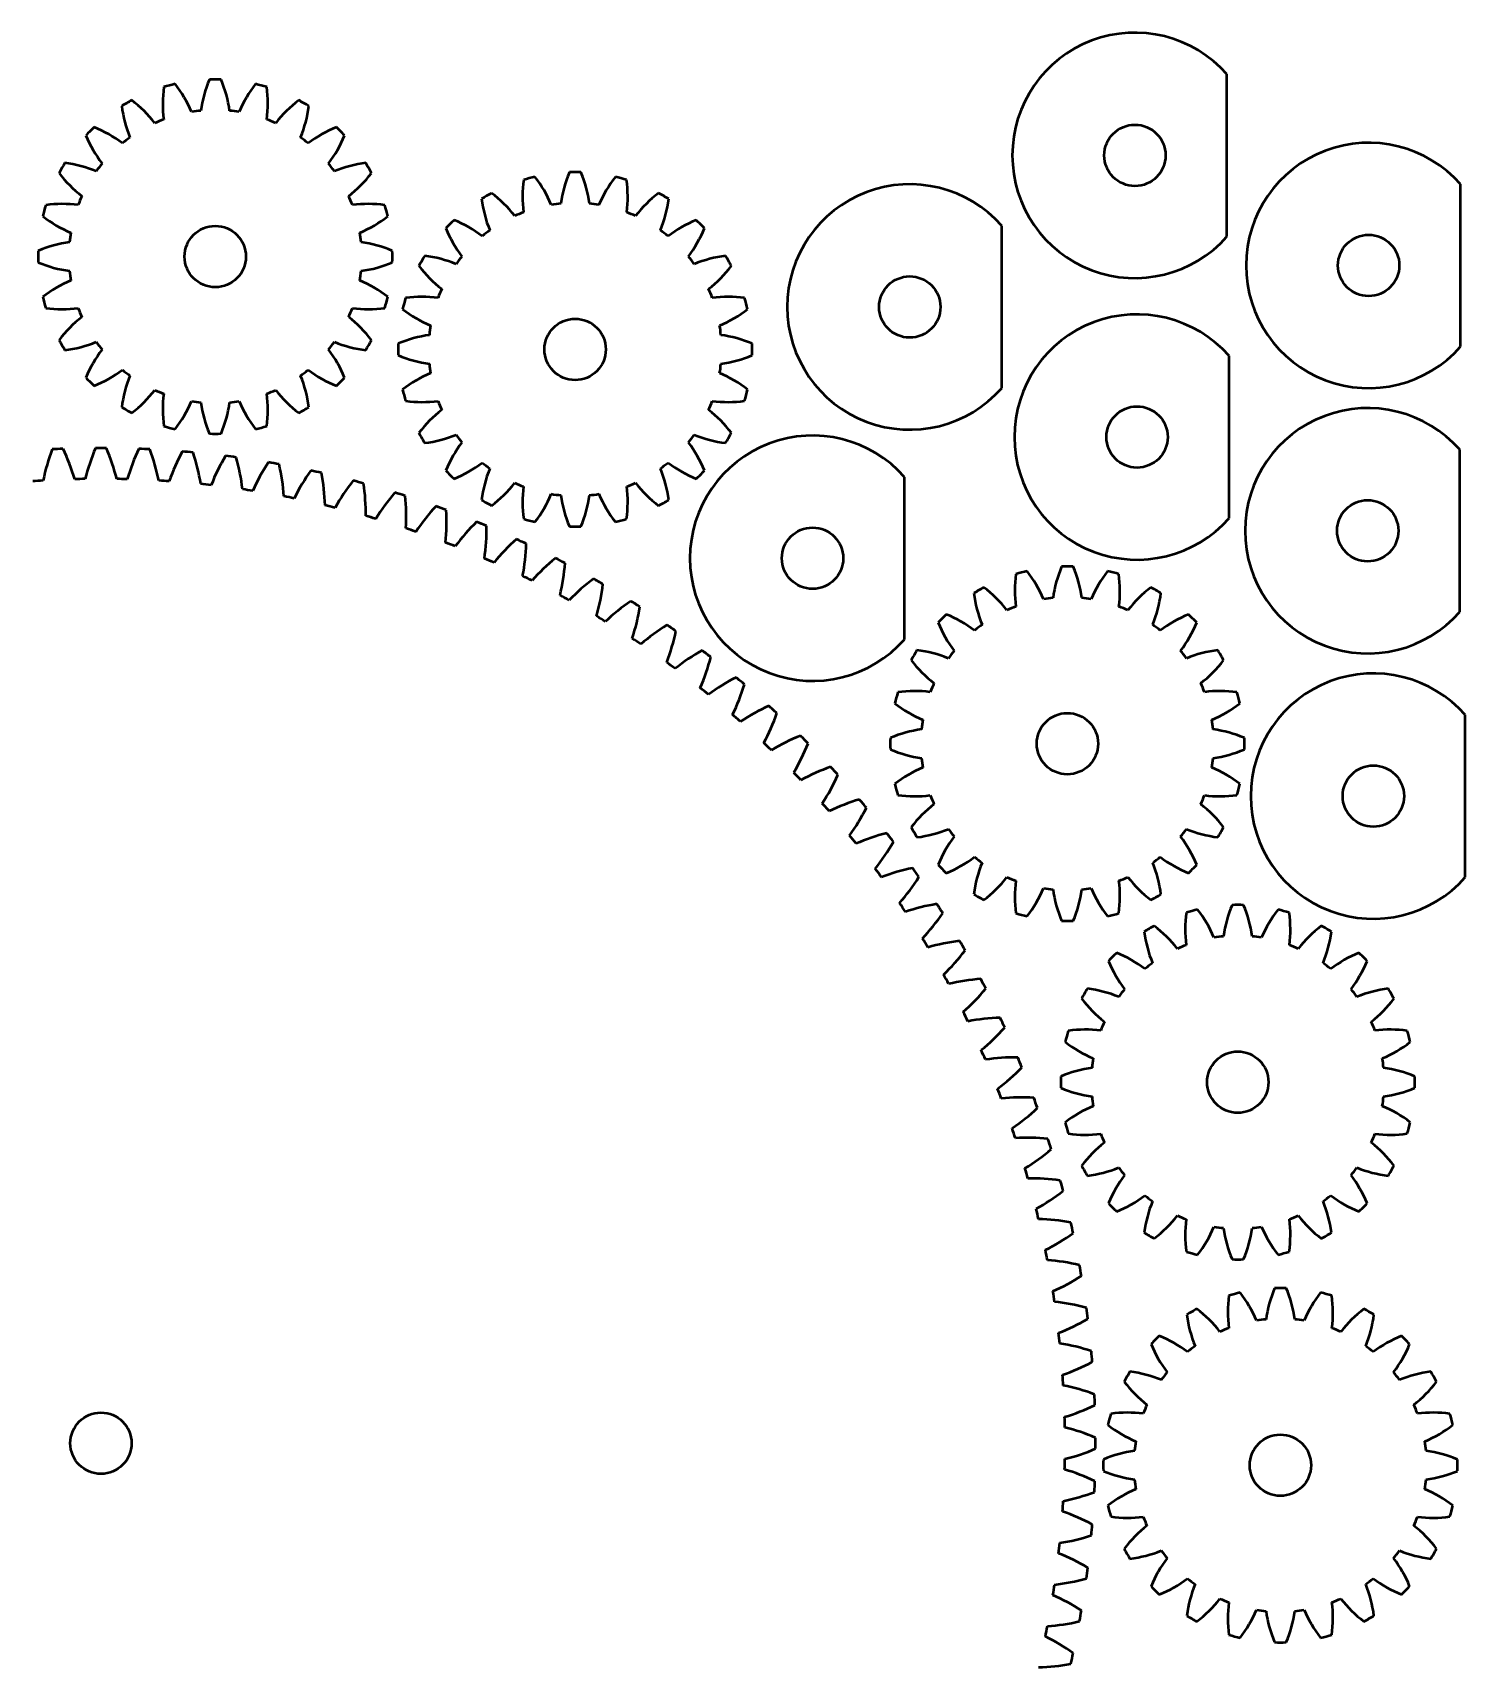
# Model space of a CAD drawing. Header units: inches. Extents: x 0.1 to 23.9, y 0 to 18.
# Drawn here: x 18.06 to 23.9, y 11.25 to 17.92 of the extents above; entities that cross this region are included whole.
import ezdxf

# ---------------------------------------------------------------- set-up
doc = ezdxf.new("R2010")
doc.units = ezdxf.units.IN
doc.header["$MEASUREMENT"] = 0
doc.layers.add('Visible (ANSI)', color=7, linetype='Continuous', lineweight=50)

msp = doc.modelspace()

# ---------------------------------------------------------------- linework, layer by layer
at = {"layer": 'Visible (ANSI)'}
for p, q in [((22.9244, 17.0843), (22.9244, 17.7457)), ((23.8773, 16.6356), (23.8773, 17.297)), ((22.0064, 16.4665), (22.0064, 17.128)), ((22.933, 15.9364), (22.933, 16.5979)), ((23.8735, 15.5542), (23.8735, 16.2157)), ((21.61, 15.4425), (21.61, 16.1039)), ((23.8965, 14.473), (23.8965, 15.1344))]:
    msp.add_line(p, q, dxfattribs=at)
for centre in [(22.5494, 17.415), (18.7996, 17.0026), (23.5023, 16.9663), (21.6314, 16.7972), (20.2669, 16.6242), (22.558, 16.2671), (23.4985, 15.8849), (21.235, 15.7732), (22.274, 15.0172), (23.5215, 14.8037), (22.9688, 13.6377), (18.3335, 12.1663), (23.1424, 12.0766)]:
    msp.add_circle(centre, 0.125, dxfattribs=at)
for centre, radius, start, end in [((22.5494, 17.415), 0.5, 41.40962, 318.59038), ((19.2401, 17.5288), 0.5037, 157.14764, 172.22686), ((18.7996, 17.0026), 0.7222, 88.125, 91.875), ((18.3591, 17.5288), 0.5037, 7.77314, 22.85236), ((19.0889, 17.6249), 0.5037, 172.14764, 187.22686), ((18.7996, 17.0026), 0.7222, 103.125, 106.875), ((18.2379, 17.3969), 0.5037, 22.77314, 37.85236), ((19.3613, 17.3969), 0.5037, 142.14764, 157.22686), ((18.7996, 17.0026), 0.7222, 73.125, 76.875), ((18.5103, 17.6249), 0.5037, 352.77314, 7.85236), ((18.7996, 17.0026), 0.7222, 118.125, 121.875), ((18.918, 17.6786), 0.5037, 187.14764, 202.22686), ((18.155, 17.238), 0.5037, 37.77314, 52.85236), ((18.7996, 17.0026), 0.5972, 95.625, 99.375), ((18.7996, 17.0026), 0.5972, 80.625, 84.375), ((19.4442, 17.238), 0.5037, 127.14764, 142.22686), ((18.7996, 17.0026), 0.7222, 58.125, 61.875), ((18.6812, 17.6786), 0.5037, 337.77314, 352.85236), ((18.7996, 17.0026), 0.7222, 133.125, 136.875), ((18.116, 17.0632), 0.5037, 52.77314, 67.85236), ((18.7996, 17.0026), 0.5972, 110.625, 114.375), ((18.7996, 17.0026), 0.5972, 65.625, 69.375), ((19.4832, 17.0632), 0.5037, 112.14764, 127.22686), ((18.7996, 17.0026), 0.7222, 43.125, 46.875), ((18.739, 17.6862), 0.5037, 202.14764, 217.22686), ((18.7996, 17.0026), 0.5972, 125.625, 129.375), ((18.7996, 17.0026), 0.5972, 50.625, 54.375), ((18.8602, 17.6862), 0.5037, 322.77314, 337.85236), ((23.5023, 16.9663), 0.5, 41.40962, 318.59038), ((18.7996, 17.0026), 0.7222, 148.125, 151.875), ((18.5641, 17.6472), 0.5037, 217.14764, 232.22686), ((18.1236, 16.8842), 0.5037, 67.77314, 82.85236), ((18.7996, 17.0026), 0.5972, 140.625, 144.375), ((18.7996, 17.0026), 0.5972, 35.625, 39.375), ((19.4756, 16.8842), 0.5037, 97.14764, 112.22686), ((19.035, 17.6472), 0.5037, 307.77314, 322.85236), ((18.7996, 17.0026), 0.7222, 28.125, 31.875), ((20.2669, 16.6242), 0.7222, 103.125, 106.875), ((19.7052, 17.0185), 0.5037, 22.77314, 37.85236), ((20.7074, 17.1504), 0.5037, 157.14764, 172.22686), ((20.2669, 16.6242), 0.7222, 88.125, 91.875), ((19.8264, 17.1504), 0.5037, 7.77314, 22.85236), ((20.8286, 17.0185), 0.5037, 142.14764, 157.22686), ((20.2669, 16.6242), 0.7222, 73.125, 76.875), ((20.2669, 16.6242), 0.7222, 118.125, 121.875), ((19.6223, 16.8597), 0.5037, 37.77314, 52.85236), ((20.5562, 17.2465), 0.5037, 172.14764, 187.22686), ((19.9776, 17.2465), 0.5037, 352.77314, 7.85236), ((20.9115, 16.8597), 0.5037, 127.14764, 142.22686), ((20.2669, 16.6242), 0.7222, 58.125, 61.875), ((21.6314, 16.7972), 0.5, 41.40962, 318.59038), ((18.7996, 17.0026), 0.7222, 163.125, 166.875), ((18.1773, 16.7133), 0.5037, 82.77314, 97.85236), ((18.7996, 17.0026), 0.5972, 155.625, 159.375), ((18.7996, 17.0026), 0.5972, 20.625, 24.375), ((19.4219, 16.7133), 0.5037, 82.14764, 97.22686), ((18.7996, 17.0026), 0.7222, 13.125, 16.875), ((20.3853, 17.3002), 0.5037, 187.14764, 202.22686), ((20.2669, 16.6242), 0.5972, 95.625, 99.375), ((20.2669, 16.6242), 0.5972, 80.625, 84.375), ((20.1485, 17.3002), 0.5037, 337.77314, 352.85236), ((18.4053, 17.5643), 0.5037, 232.14764, 247.22686), ((19.1939, 17.5643), 0.5037, 292.77314, 307.85236), ((20.2669, 16.6242), 0.7222, 133.125, 136.875), ((19.5833, 16.6848), 0.5037, 52.77314, 67.85236), ((20.2669, 16.6242), 0.5972, 110.625, 114.375), ((20.2669, 16.6242), 0.5972, 65.625, 69.375), ((20.9505, 16.6848), 0.5037, 112.14764, 127.22686), ((20.2669, 16.6242), 0.7222, 43.125, 46.875), ((18.2734, 16.5621), 0.5037, 97.77314, 112.85236), ((18.7996, 17.0026), 0.5972, 170.625, 174.375), ((18.7996, 17.0026), 0.5972, 5.625, 9.375), ((19.3258, 16.5621), 0.5037, 67.14764, 82.22686), ((20.2063, 17.3078), 0.5037, 202.14764, 217.22686), ((20.2669, 16.6242), 0.5972, 125.625, 129.375), ((20.2669, 16.6242), 0.5972, 50.625, 54.375), ((20.3275, 17.3078), 0.5037, 322.77314, 337.85236), ((18.7996, 17.0026), 0.7222, 178.125, 181.875), ((18.7996, 17.0026), 0.7222, 358.125, 1.875), ((20.2669, 16.6242), 0.7222, 148.125, 151.875), ((19.5909, 16.5058), 0.5037, 67.77314, 82.85236), ((20.2669, 16.6242), 0.5972, 140.625, 144.375), ((20.2669, 16.6242), 0.5972, 35.625, 39.375), ((20.9429, 16.5058), 0.5037, 97.14764, 112.22686), ((20.2669, 16.6242), 0.7222, 28.125, 31.875), ((18.2734, 17.4431), 0.5037, 247.14764, 262.22686), ((18.7996, 17.0026), 0.5972, 185.625, 189.375), ((18.7996, 17.0026), 0.5972, 350.625, 354.375), ((19.3258, 17.4431), 0.5037, 277.77314, 292.85236), ((20.0315, 17.2688), 0.5037, 217.14764, 232.22686), ((20.5024, 17.2688), 0.5037, 307.77314, 322.85236), ((18.4053, 16.4409), 0.5037, 112.77314, 127.85236), ((19.1939, 16.4409), 0.5037, 52.14764, 67.22686), ((20.2669, 16.6242), 0.5972, 155.625, 159.375), ((20.2669, 16.6242), 0.5972, 20.625, 24.375), ((18.7996, 17.0026), 0.7222, 193.125, 196.875), ((18.1773, 17.2919), 0.5037, 262.14764, 277.22686), ((18.7996, 17.0026), 0.5972, 200.625, 204.375), ((18.7996, 17.0026), 0.5972, 335.625, 339.375), ((19.4219, 17.2919), 0.5037, 262.77314, 277.85236), ((18.7996, 17.0026), 0.7222, 343.125, 346.875), ((20.2669, 16.6242), 0.7222, 163.125, 166.875), ((19.6446, 16.3349), 0.5037, 82.77314, 97.85236), ((20.8892, 16.3349), 0.5037, 82.14764, 97.22686), ((20.2669, 16.6242), 0.7222, 13.125, 16.875), ((18.5641, 16.358), 0.5037, 127.77314, 142.85236), ((19.035, 16.358), 0.5037, 37.14764, 52.22686), ((19.8726, 17.1859), 0.5037, 232.14764, 247.22686), ((20.6612, 17.1859), 0.5037, 292.77314, 307.85236), ((22.558, 16.2671), 0.5, 41.40962, 318.59038), ((18.7996, 17.0026), 0.7222, 208.125, 211.875), ((18.7996, 17.0026), 0.7222, 328.125, 331.875), ((19.7407, 16.1837), 0.5037, 97.77314, 112.85236), ((20.2669, 16.6242), 0.5972, 170.625, 174.375), ((20.2669, 16.6242), 0.5972, 5.625, 9.375), ((20.7931, 16.1837), 0.5037, 67.14764, 82.22686), ((18.1236, 17.121), 0.5037, 277.14764, 292.22686), ((18.739, 16.319), 0.5037, 142.77314, 157.85236), ((18.7996, 17.0026), 0.5972, 215.625, 219.375), ((18.7996, 17.0026), 0.5972, 320.625, 324.375), ((18.8602, 16.319), 0.5037, 22.14764, 37.22686), ((19.4756, 17.121), 0.5037, 247.77314, 262.85236), ((20.2669, 16.6242), 0.7222, 178.125, 181.875), ((19.7407, 17.0647), 0.5037, 247.14764, 262.22686), ((20.7931, 17.0647), 0.5037, 277.77314, 292.85236), ((20.2669, 16.6242), 0.7222, 358.125, 1.875), ((18.116, 16.942), 0.5037, 292.14764, 307.22686), ((18.7996, 17.0026), 0.5972, 230.625, 234.375), ((18.7996, 17.0026), 0.5972, 305.625, 309.375), ((19.4832, 16.942), 0.5037, 232.77314, 247.85236), ((19.8726, 16.0625), 0.5037, 112.77314, 127.85236), ((20.2669, 16.6242), 0.5972, 185.625, 189.375), ((20.2669, 16.6242), 0.5972, 350.625, 354.375), ((20.6612, 16.0625), 0.5037, 52.14764, 67.22686), ((18.7996, 17.0026), 0.7222, 223.125, 226.875), ((18.918, 16.3266), 0.5037, 157.77314, 172.85236), ((18.155, 16.7671), 0.5037, 307.14764, 322.22686), ((18.7996, 17.0026), 0.5972, 245.625, 249.375), ((18.7996, 17.0026), 0.5972, 290.625, 294.375), ((19.4442, 16.7671), 0.5037, 217.77314, 232.85236), ((18.6812, 16.3266), 0.5037, 7.14764, 22.22686), ((18.7996, 17.0026), 0.7222, 313.125, 316.875), ((20.2669, 16.6242), 0.7222, 193.125, 196.875), ((20.2669, 16.6242), 0.7222, 343.125, 346.875), ((18.7996, 17.0026), 0.7222, 238.125, 241.875), ((19.0889, 16.3803), 0.5037, 172.77314, 187.85236), ((18.2379, 16.6083), 0.5037, 322.14764, 337.22686), ((18.7996, 17.0026), 0.5972, 260.625, 264.375), ((19.2401, 16.4764), 0.5037, 187.77314, 202.85236), ((18.3591, 16.4764), 0.5037, 337.14764, 352.22686), ((18.7996, 17.0026), 0.5972, 275.625, 279.375), ((19.3613, 16.6083), 0.5037, 202.77314, 217.85236), ((18.5103, 16.3803), 0.5037, 352.14764, 7.22686), ((18.7996, 17.0026), 0.7222, 298.125, 301.875), ((19.6446, 16.9135), 0.5037, 262.14764, 277.22686), ((20.2669, 16.6242), 0.5972, 200.625, 204.375), ((20.2669, 16.6242), 0.5972, 335.625, 339.375), ((20.8892, 16.9135), 0.5037, 262.77314, 277.85236), ((20.0315, 15.9796), 0.5037, 127.77314, 142.85236), ((20.5024, 15.9796), 0.5037, 37.14764, 52.22686), ((23.4985, 15.8849), 0.5, 41.40962, 318.59038), ((18.7996, 17.0026), 0.7222, 253.125, 256.875), ((18.7996, 17.0026), 0.7222, 268.125, 271.875), ((18.7996, 17.0026), 0.7222, 283.125, 286.875), ((20.2669, 16.6242), 0.7222, 208.125, 211.875), ((19.5909, 16.7426), 0.5037, 277.14764, 292.22686), ((20.2669, 16.6242), 0.5972, 215.625, 219.375), ((20.2669, 16.6242), 0.5972, 320.625, 324.375), ((21.235, 15.7732), 0.5, 41.40962, 318.59038), ((20.9429, 16.7426), 0.5037, 247.77314, 262.85236), ((20.2669, 16.6242), 0.7222, 328.125, 331.875), ((18.9084, 15.9249), 0.8272, 159.32405, 168.50281), ((18.3335, 12.1663), 4.0556, 92.1875, 92.8125), ((17.4332, 15.8605), 0.8272, 16.49719, 25.67595), ((19.0718, 15.8962), 0.8272, 156.82405, 166.00281), ((18.3335, 12.1663), 4.0556, 89.6875, 90.3125), ((17.5952, 15.8962), 0.8272, 13.99719, 23.17595), ((19.2338, 15.8605), 0.8272, 154.32405, 163.50281), ((18.3335, 12.1663), 4.0556, 87.1875, 87.8125), ((17.7586, 15.9249), 0.8272, 11.49719, 20.67595), ((19.3941, 15.8177), 0.8272, 151.82405, 161.00281), ((18.3335, 12.1663), 4.0556, 84.6875, 85.3125), ((17.9231, 15.9464), 0.8272, 8.99719, 18.17595), ((19.5524, 15.768), 0.8272, 149.32405, 158.50281), ((18.3335, 12.1663), 4.0556, 82.1875, 82.8125), ((20.2063, 15.9406), 0.5037, 142.77314, 157.85236), ((20.3275, 15.9406), 0.5037, 22.14764, 37.22686), ((18.0884, 15.9607), 0.8272, 6.49719, 15.67595), ((19.7083, 15.7114), 0.8272, 146.82405, 156.00281), ((18.3335, 12.1663), 4.0556, 79.6875, 80.3125), ((18.2542, 15.9678), 0.8272, 3.99719, 13.17595), ((19.8616, 15.648), 0.8272, 144.32405, 153.50281), ((18.3335, 12.1663), 4.0556, 77.1875, 77.8125), ((20.2669, 16.6242), 0.7222, 223.125, 226.875), ((19.5833, 16.5636), 0.5037, 292.14764, 307.22686), ((20.3853, 15.9482), 0.5037, 157.77314, 172.85236), ((20.2669, 16.6242), 0.5972, 230.625, 234.375), ((20.2669, 16.6242), 0.5972, 305.625, 309.375), ((20.1485, 15.9482), 0.5037, 7.14764, 22.22686), ((20.9505, 16.5636), 0.5037, 232.77314, 247.85236), ((20.2669, 16.6242), 0.7222, 313.125, 316.875), ((18.3335, 12.1663), 3.9306, 93.4375, 94.0625), ((18.3335, 12.1663), 3.9306, 90.9375, 91.5625), ((18.3335, 12.1663), 3.9306, 88.4375, 89.0625), ((18.3335, 12.1663), 3.9306, 85.9375, 86.5625), ((18.3335, 12.1663), 3.9306, 83.4375, 84.0625), ((18.4201, 15.9676), 0.8272, 1.49719, 10.67595), ((20.0121, 15.5781), 0.8272, 141.82405, 151.00281), ((18.3335, 12.1663), 4.0556, 74.6875, 75.3125), ((18.5858, 15.9602), 0.8272, 358.99719, 8.17595), ((19.6223, 16.3888), 0.5037, 307.14764, 322.22686), ((20.2669, 16.6242), 0.5972, 245.625, 249.375), ((20.5562, 16.0019), 0.5037, 172.77314, 187.85236), ((19.9776, 16.0019), 0.5037, 352.14764, 7.22686), ((20.2669, 16.6242), 0.5972, 290.625, 294.375), ((20.9115, 16.3888), 0.5037, 217.77314, 232.85236), ((18.3335, 12.1663), 3.9306, 80.9375, 81.5625), ((18.3335, 12.1663), 3.9306, 78.4375, 79.0625), ((18.3335, 12.1663), 3.9306, 75.9375, 76.5625), ((20.1593, 15.5016), 0.8272, 139.32405, 148.50281), ((18.3335, 12.1663), 4.0556, 72.1875, 72.8125), ((18.751, 15.9456), 0.8272, 356.49719, 5.67595), ((20.2669, 16.6242), 0.7222, 238.125, 241.875), ((19.7052, 16.2299), 0.5037, 322.14764, 337.22686), ((20.2669, 16.6242), 0.5972, 260.625, 264.375), ((20.7074, 16.098), 0.5037, 187.77314, 202.85236), ((19.8264, 16.098), 0.5037, 337.14764, 352.22686), ((20.2669, 16.6242), 0.5972, 275.625, 279.375), ((20.8286, 16.2299), 0.5037, 202.77314, 217.85236), ((20.2669, 16.6242), 0.7222, 298.125, 301.875), ((18.3335, 12.1663), 3.9306, 73.4375, 74.0625), ((20.303, 15.4188), 0.8272, 136.82405, 146.00281), ((18.3335, 12.1663), 4.0556, 69.6875, 70.3125), ((18.9155, 15.9238), 0.8272, 353.99719, 3.17595), ((20.2669, 16.6242), 0.7222, 253.125, 256.875), ((20.2669, 16.6242), 0.7222, 283.125, 286.875), ((18.3335, 12.1663), 3.9306, 70.9375, 71.5625), ((20.443, 15.3298), 0.8272, 134.32405, 143.50281), ((18.3335, 12.1663), 4.0556, 67.1875, 67.8125), ((19.0788, 15.8948), 0.8272, 351.49719, 0.67595), ((20.2669, 16.6242), 0.7222, 268.125, 271.875), ((18.3335, 12.1663), 3.9306, 68.4375, 69.0625), ((20.579, 15.2348), 0.8272, 131.82405, 141.00281), ((18.3335, 12.1663), 4.0556, 64.6875, 65.3125), ((19.2408, 15.8588), 0.8272, 348.99719, 358.17595), ((18.3335, 12.1663), 3.9306, 65.9375, 66.5625), ((20.7107, 15.1339), 0.8272, 129.32405, 138.50281), ((18.3335, 12.1663), 4.0556, 62.1875, 62.8125), ((19.401, 15.8157), 0.8272, 346.49719, 355.67595), ((22.7145, 15.5435), 0.5037, 157.14764, 172.22686), ((22.274, 15.0172), 0.7222, 88.125, 91.875), ((21.8334, 15.5435), 0.5037, 7.77314, 22.85236), ((18.3335, 12.1663), 3.9306, 63.4375, 64.0625), ((20.8379, 15.0274), 0.8272, 126.82405, 136.00281), ((18.3335, 12.1663), 4.0556, 59.6875, 60.3125), ((19.5591, 15.7657), 0.8272, 343.99719, 353.17595), ((22.5633, 15.6395), 0.5037, 172.14764, 187.22686), ((22.274, 15.0172), 0.7222, 103.125, 106.875), ((21.7122, 15.4115), 0.5037, 22.77314, 37.85236), ((22.8357, 15.4115), 0.5037, 142.14764, 157.22686), ((22.274, 15.0172), 0.7222, 73.125, 76.875), ((21.9846, 15.6395), 0.5037, 352.77314, 7.85236), ((18.3335, 12.1663), 3.9306, 60.9375, 61.5625), ((20.9603, 14.9154), 0.8272, 124.32405, 133.50281), ((18.3335, 12.1663), 4.0556, 57.1875, 57.8125), ((22.274, 15.0172), 0.7222, 118.125, 121.875), ((22.3924, 15.6932), 0.5037, 187.14764, 202.22686), ((21.6293, 15.2527), 0.5037, 37.77314, 52.85236), ((22.274, 15.0172), 0.5972, 95.625, 99.375), ((22.274, 15.0172), 0.5972, 80.625, 84.375), ((22.9186, 15.2527), 0.5037, 127.14764, 142.22686), ((22.274, 15.0172), 0.7222, 58.125, 61.875), ((22.1556, 15.6932), 0.5037, 337.77314, 352.85236), ((18.3335, 12.1663), 3.9306, 58.4375, 59.0625), ((19.715, 15.7088), 0.8272, 341.49719, 350.67595), ((22.274, 15.0172), 0.7222, 133.125, 136.875), ((21.5904, 15.0778), 0.5037, 52.77314, 67.85236), ((22.274, 15.0172), 0.5972, 110.625, 114.375), ((22.274, 15.0172), 0.5972, 65.625, 69.375), ((22.9576, 15.0778), 0.5037, 112.14764, 127.22686), ((22.274, 15.0172), 0.7222, 43.125, 46.875), ((21.0777, 14.7982), 0.8272, 121.82405, 131.00281), ((19.8682, 15.6452), 0.8272, 338.99719, 348.17595), ((18.3335, 12.1663), 4.0556, 54.6875, 55.3125), ((22.2134, 15.7008), 0.5037, 202.14764, 217.22686), ((22.274, 15.0172), 0.5972, 125.625, 129.375), ((22.274, 15.0172), 0.5972, 50.625, 54.375), ((22.3346, 15.7008), 0.5037, 322.77314, 337.85236), ((18.3335, 12.1663), 3.9306, 55.9375, 56.5625), ((21.1899, 14.676), 0.8272, 119.32405, 128.50281), ((18.3335, 12.1663), 4.0556, 52.1875, 52.8125), ((22.274, 15.0172), 0.7222, 148.125, 151.875), ((21.598, 14.8988), 0.5037, 67.77314, 82.85236), ((22.274, 15.0172), 0.5972, 140.625, 144.375), ((22.274, 15.0172), 0.5972, 35.625, 39.375), ((22.95, 14.8988), 0.5037, 97.14764, 112.22686), ((22.274, 15.0172), 0.7222, 28.125, 31.875), ((18.3335, 12.1663), 3.9306, 53.4375, 54.0625), ((20.0185, 15.5749), 0.8272, 336.49719, 345.67595), ((22.0385, 15.6619), 0.5037, 217.14764, 232.22686), ((22.5094, 15.6619), 0.5037, 307.77314, 322.85236), ((21.2967, 14.549), 0.8272, 116.82405, 126.00281), ((20.1655, 15.4982), 0.8272, 333.99719, 343.17595), ((18.3335, 12.1663), 4.0556, 49.6875, 50.3125), ((22.274, 15.0172), 0.5972, 155.625, 159.375), ((22.274, 15.0172), 0.5972, 20.625, 24.375), ((23.5215, 14.8037), 0.5, 41.40962, 318.59038), ((18.3335, 12.1663), 3.9306, 50.9375, 51.5625), ((22.274, 15.0172), 0.7222, 163.125, 166.875), ((21.6517, 14.7279), 0.5037, 82.77314, 97.85236), ((22.8963, 14.7279), 0.5037, 82.14764, 97.22686), ((22.274, 15.0172), 0.7222, 13.125, 16.875), ((18.3335, 12.1663), 3.9306, 48.4375, 49.0625), ((21.3978, 14.4175), 0.8272, 114.32405, 123.50281), ((20.3091, 15.4151), 0.8272, 331.49719, 340.67595), ((18.3335, 12.1663), 4.0556, 47.1875, 47.8125), ((21.8797, 15.579), 0.5037, 232.14764, 247.22686), ((22.6682, 15.579), 0.5037, 292.77314, 307.85236), ((21.7477, 14.5767), 0.5037, 97.77314, 112.85236), ((22.274, 15.0172), 0.5972, 170.625, 174.375), ((22.274, 15.0172), 0.5972, 5.625, 9.375), ((22.8002, 14.5767), 0.5037, 67.14764, 82.22686), ((18.3335, 12.1663), 3.9306, 45.9375, 46.5625), ((21.4931, 14.2817), 0.8272, 111.82405, 121.00281), ((20.449, 15.3258), 0.8272, 328.99719, 338.17595), ((18.3335, 12.1663), 4.0556, 44.6875, 45.3125), ((22.274, 15.0172), 0.7222, 178.125, 181.875), ((21.7477, 15.4578), 0.5037, 247.14764, 262.22686), ((22.8002, 15.4578), 0.5037, 277.77314, 292.85236), ((22.274, 15.0172), 0.7222, 358.125, 1.875), ((22.274, 15.0172), 0.5972, 185.625, 189.375), ((22.274, 15.0172), 0.5972, 350.625, 354.375), ((18.3335, 12.1663), 3.9306, 43.4375, 44.0625), ((21.5823, 14.1419), 0.8272, 109.32405, 118.50281), ((20.5848, 15.2305), 0.8272, 326.49719, 335.67595), ((18.3335, 12.1663), 4.0556, 42.1875, 42.8125), ((21.8797, 14.4555), 0.5037, 112.77314, 127.85236), ((22.6682, 14.4555), 0.5037, 52.14764, 67.22686), ((21.6654, 13.9983), 0.8272, 106.82405, 116.00281), ((18.3335, 12.1663), 4.0556, 39.6875, 40.3125), ((22.274, 15.0172), 0.7222, 193.125, 196.875), ((21.6517, 15.3066), 0.5037, 262.14764, 277.22686), ((22.274, 15.0172), 0.5972, 200.625, 204.375), ((22.274, 15.0172), 0.5972, 335.625, 339.375), ((22.8963, 15.3066), 0.5037, 262.77314, 277.85236), ((22.274, 15.0172), 0.7222, 343.125, 346.875), ((18.3335, 12.1663), 3.9306, 40.9375, 41.5625), ((20.7163, 15.1294), 0.8272, 323.99719, 333.17595), ((22.0385, 14.3726), 0.5037, 127.77314, 142.85236), ((22.5094, 14.3726), 0.5037, 37.14764, 52.22686), ((22.274, 15.0172), 0.7222, 208.125, 211.875), ((21.598, 15.1356), 0.5037, 277.14764, 292.22686), ((22.274, 15.0172), 0.5972, 215.625, 219.375), ((22.274, 15.0172), 0.5972, 320.625, 324.375), ((22.95, 15.1356), 0.5037, 247.77314, 262.85236), ((22.274, 15.0172), 0.7222, 328.125, 331.875), ((18.3335, 12.1663), 3.9306, 38.4375, 39.0625), ((21.7422, 13.8512), 0.8272, 104.32405, 113.50281), ((20.8433, 15.0227), 0.8272, 321.49719, 330.67595), ((18.3335, 12.1663), 4.0556, 37.1875, 37.8125), ((22.2134, 14.3336), 0.5037, 142.77314, 157.85236), ((22.3346, 14.3336), 0.5037, 22.14764, 37.22686), ((22.274, 15.0172), 0.7222, 223.125, 226.875), ((21.5904, 14.9566), 0.5037, 292.14764, 307.22686), ((22.3924, 14.3413), 0.5037, 157.77314, 172.85236), ((22.274, 15.0172), 0.5972, 230.625, 234.375), ((22.274, 15.0172), 0.5972, 305.625, 309.375), ((22.1556, 14.3413), 0.5037, 7.14764, 22.22686), ((22.9576, 14.9566), 0.5037, 232.77314, 247.85236), ((22.274, 15.0172), 0.7222, 313.125, 316.875), ((18.3335, 12.1663), 3.9306, 35.9375, 36.5625), ((21.8124, 13.7009), 0.8272, 101.82405, 111.00281), ((20.9655, 14.9105), 0.8272, 318.99719, 328.17595), ((18.3335, 12.1663), 4.0556, 34.6875, 35.3125), ((21.6293, 14.7818), 0.5037, 307.14764, 322.22686), ((22.274, 15.0172), 0.5972, 245.625, 249.375), ((22.5633, 14.3949), 0.5037, 172.77314, 187.85236), ((21.9846, 14.3949), 0.5037, 352.14764, 7.22686), ((22.274, 15.0172), 0.5972, 290.625, 294.375), ((22.9186, 14.7818), 0.5037, 217.77314, 232.85236), ((22.274, 15.0172), 0.7222, 238.125, 241.875), ((21.7122, 14.623), 0.5037, 322.14764, 337.22686), ((22.274, 15.0172), 0.5972, 260.625, 264.375), ((22.7145, 14.491), 0.5037, 187.77314, 202.85236), ((21.8334, 14.491), 0.5037, 337.14764, 352.22686), ((22.274, 15.0172), 0.5972, 275.625, 279.375), ((22.8357, 14.623), 0.5037, 202.77314, 217.85236), ((22.274, 15.0172), 0.7222, 298.125, 301.875), ((18.3335, 12.1663), 3.9306, 33.4375, 34.0625), ((21.876, 13.5477), 0.8272, 99.32405, 108.50281), ((21.0827, 14.7931), 0.8272, 316.49719, 325.67595), ((18.3335, 12.1663), 4.0556, 32.1875, 32.8125), ((22.274, 15.0172), 0.7222, 253.125, 256.875), ((22.274, 15.0172), 0.7222, 283.125, 286.875), ((23.2581, 14.26), 0.5037, 172.14764, 187.22686), ((22.9688, 13.6377), 0.7222, 103.125, 106.875), ((22.4071, 14.0319), 0.5037, 22.77314, 37.85236), ((23.4093, 14.1639), 0.5037, 157.14764, 172.22686), ((22.9688, 13.6377), 0.7222, 88.125, 91.875), ((22.5283, 14.1639), 0.5037, 7.77314, 22.85236), ((23.5305, 14.0319), 0.5037, 142.14764, 157.22686), ((22.9688, 13.6377), 0.7222, 73.125, 76.875), ((22.6795, 14.26), 0.5037, 352.77314, 7.85236), ((22.274, 15.0172), 0.7222, 268.125, 271.875), ((22.9688, 13.6377), 0.7222, 118.125, 121.875), ((22.3242, 13.8731), 0.5037, 37.77314, 52.85236), ((23.6134, 13.8731), 0.5037, 127.14764, 142.22686), ((22.9688, 13.6377), 0.7222, 58.125, 61.875), ((18.3335, 12.1663), 3.9306, 30.9375, 31.5625), ((21.9329, 13.3919), 0.8272, 96.82405, 106.00281), ((18.3335, 12.1663), 4.0556, 29.6875, 30.3125), ((23.0872, 14.3137), 0.5037, 187.14764, 202.22686), ((22.9688, 13.6377), 0.5972, 110.625, 114.375), ((22.9688, 13.6377), 0.5972, 95.625, 99.375), ((22.9688, 13.6377), 0.5972, 80.625, 84.375), ((22.9688, 13.6377), 0.5972, 65.625, 69.375), ((22.8504, 14.3137), 0.5037, 337.77314, 352.85236), ((21.1946, 14.6706), 0.8272, 313.99719, 323.17595), ((22.9688, 13.6377), 0.7222, 133.125, 136.875), ((22.9082, 14.3213), 0.5037, 202.14764, 217.22686), ((22.2852, 13.6983), 0.5037, 52.77314, 67.85236), ((23.6524, 13.6983), 0.5037, 112.14764, 127.22686), ((23.0294, 14.3213), 0.5037, 322.77314, 337.85236), ((22.9688, 13.6377), 0.7222, 43.125, 46.875), ((18.3335, 12.1663), 3.9306, 28.4375, 29.0625), ((21.983, 13.2337), 0.8272, 94.32405, 103.50281), ((18.3335, 12.1663), 4.0556, 27.1875, 27.8125), ((22.9688, 13.6377), 0.5972, 125.625, 129.375), ((22.9688, 13.6377), 0.5972, 50.625, 54.375), ((21.3011, 14.5435), 0.8272, 311.49719, 320.67595), ((22.9688, 13.6377), 0.7222, 148.125, 151.875), ((22.2928, 13.5193), 0.5037, 67.77314, 82.85236), ((22.9688, 13.6377), 0.5972, 140.625, 144.375), ((22.9688, 13.6377), 0.5972, 35.625, 39.375), ((23.6448, 13.5193), 0.5037, 97.14764, 112.22686), ((22.9688, 13.6377), 0.7222, 28.125, 31.875), ((18.3335, 12.1663), 3.9306, 25.9375, 26.5625), ((22.7333, 14.2823), 0.5037, 217.14764, 232.22686), ((23.2042, 14.2823), 0.5037, 307.77314, 322.85236), ((22.026, 13.0735), 0.8272, 91.82405, 101.00281), ((21.402, 14.4118), 0.8272, 308.99719, 318.17595), ((18.3335, 12.1663), 4.0556, 24.6875, 25.3125), ((22.9688, 13.6377), 0.5972, 155.625, 159.375), ((22.9688, 13.6377), 0.5972, 20.625, 24.375), ((22.9688, 13.6377), 0.7222, 163.125, 166.875), ((22.5745, 14.1994), 0.5037, 232.14764, 247.22686), ((22.3465, 13.3483), 0.5037, 82.77314, 97.85236), ((23.5911, 13.3483), 0.5037, 82.14764, 97.22686), ((23.3631, 14.1994), 0.5037, 292.77314, 307.85236), ((22.9688, 13.6377), 0.7222, 13.125, 16.875), ((18.3335, 12.1663), 3.9306, 23.4375, 24.0625), ((22.0621, 12.9116), 0.8272, 89.32405, 98.50281), ((18.3335, 12.1663), 4.0556, 22.1875, 22.8125), ((22.9688, 13.6377), 0.5972, 170.625, 174.375), ((22.9688, 13.6377), 0.5972, 5.625, 9.375), ((21.497, 14.2758), 0.8272, 306.49719, 315.67595), ((22.9688, 13.6377), 0.7222, 178.125, 181.875), ((22.4426, 13.1971), 0.5037, 97.77314, 112.85236), ((23.495, 13.1971), 0.5037, 67.14764, 82.22686), ((22.9688, 13.6377), 0.7222, 358.125, 1.875), ((18.3335, 12.1663), 3.9306, 20.9375, 21.5625), ((22.4426, 14.0782), 0.5037, 247.14764, 262.22686), ((23.495, 14.0782), 0.5037, 277.77314, 292.85236), ((22.0911, 12.7482), 0.8272, 86.82405, 96.00281), ((21.586, 14.1358), 0.8272, 303.99719, 313.17595), ((18.3335, 12.1663), 4.0556, 19.6875, 20.3125), ((22.5745, 13.0759), 0.5037, 112.77314, 127.85236), ((22.9688, 13.6377), 0.5972, 185.625, 189.375), ((22.9688, 13.6377), 0.5972, 350.625, 354.375), ((23.3631, 13.0759), 0.5037, 52.14764, 67.22686), ((22.9688, 13.6377), 0.7222, 193.125, 196.875), ((22.9688, 13.6377), 0.7222, 343.125, 346.875), ((18.3335, 12.1663), 3.9306, 18.4375, 19.0625), ((22.1129, 12.5838), 0.8272, 84.32405, 93.50281), ((18.3335, 12.1663), 4.0556, 17.1875, 17.8125), ((22.3465, 13.927), 0.5037, 262.14764, 277.22686), ((22.7333, 12.993), 0.5037, 127.77314, 142.85236), ((22.9688, 13.6377), 0.5972, 200.625, 204.375), ((22.9688, 13.6377), 0.5972, 335.625, 339.375), ((23.2042, 12.993), 0.5037, 37.14764, 52.22686), ((23.5911, 13.927), 0.5037, 262.77314, 277.85236), ((21.6689, 13.992), 0.8272, 301.49719, 310.67595), ((18.3335, 12.1663), 3.9306, 15.9375, 16.5625), ((22.9688, 13.6377), 0.7222, 208.125, 211.875), ((22.2928, 13.7561), 0.5037, 277.14764, 292.22686), ((22.9082, 12.9541), 0.5037, 142.77314, 157.85236), ((22.9688, 13.6377), 0.5972, 215.625, 219.375), ((22.9688, 13.6377), 0.5972, 320.625, 324.375), ((23.0294, 12.9541), 0.5037, 22.14764, 37.22686), ((23.6448, 13.7561), 0.5037, 247.77314, 262.85236), ((22.9688, 13.6377), 0.7222, 328.125, 331.875), ((22.1275, 12.4185), 0.8272, 81.82405, 91.00281), ((21.7453, 13.8448), 0.8272, 298.99719, 308.17595), ((18.3335, 12.1663), 4.0556, 14.6875, 15.3125), ((22.9688, 13.6377), 0.7222, 223.125, 226.875), ((22.2852, 13.5771), 0.5037, 292.14764, 307.22686), ((23.0872, 12.9617), 0.5037, 157.77314, 172.85236), ((22.9688, 13.6377), 0.5972, 230.625, 234.375), ((22.9688, 13.6377), 0.5972, 305.625, 309.375), ((22.8504, 12.9617), 0.5037, 7.14764, 22.22686), ((23.6524, 13.5771), 0.5037, 232.77314, 247.85236), ((22.9688, 13.6377), 0.7222, 313.125, 316.875), ((18.3335, 12.1663), 3.9306, 13.4375, 14.0625), ((22.1349, 12.2528), 0.8272, 79.32405, 88.50281), ((18.3335, 12.1663), 4.0556, 12.1875, 12.8125), ((22.3242, 13.4022), 0.5037, 307.14764, 322.22686), ((22.9688, 13.6377), 0.5972, 245.625, 249.375), ((23.2581, 13.0154), 0.5037, 172.77314, 187.85236), ((22.6795, 13.0154), 0.5037, 352.14764, 7.22686), ((22.9688, 13.6377), 0.5972, 290.625, 294.375), ((23.6134, 13.4022), 0.5037, 217.77314, 232.85236), ((21.8153, 13.6944), 0.8272, 296.49719, 305.67595), ((22.9688, 13.6377), 0.7222, 238.125, 241.875), ((22.4071, 13.2434), 0.5037, 322.14764, 337.22686), ((22.9688, 13.6377), 0.5972, 260.625, 264.375), ((23.4093, 13.1114), 0.5037, 187.77314, 202.85236), ((22.5283, 13.1114), 0.5037, 337.14764, 352.22686), ((22.9688, 13.6377), 0.5972, 275.625, 279.375), ((23.5305, 13.2434), 0.5037, 202.77314, 217.85236), ((22.9688, 13.6377), 0.7222, 298.125, 301.875), ((18.3335, 12.1663), 3.9306, 10.9375, 11.5625), ((22.9688, 13.6377), 0.7222, 253.125, 256.875), ((22.9688, 13.6377), 0.7222, 283.125, 286.875), ((22.135, 12.0869), 0.8272, 76.82405, 86.00281), ((18.3335, 12.1663), 4.0556, 9.6875, 10.3125), ((22.9688, 13.6377), 0.7222, 268.125, 271.875), ((21.8786, 13.5411), 0.8272, 293.99719, 303.17595), ((23.583, 12.6028), 0.5037, 157.14764, 172.22686), ((23.1424, 12.0766), 0.7222, 88.125, 91.875), ((22.7019, 12.6028), 0.5037, 7.77314, 22.85236), ((18.3335, 12.1663), 3.9306, 8.4375, 9.0625), ((22.128, 11.9212), 0.8272, 74.32405, 83.50281), ((23.4318, 12.6989), 0.5037, 172.14764, 187.22686), ((23.1424, 12.0766), 0.7222, 103.125, 106.875), ((22.5807, 12.4708), 0.5037, 22.77314, 37.85236), ((23.7042, 12.4708), 0.5037, 142.14764, 157.22686), ((23.1424, 12.0766), 0.7222, 73.125, 76.875), ((22.8531, 12.6989), 0.5037, 352.77314, 7.85236), ((21.9352, 13.3851), 0.8272, 291.49719, 300.67595), ((18.3335, 12.1663), 4.0556, 7.1875, 7.8125), ((23.1424, 12.0766), 0.7222, 118.125, 121.875), ((23.2608, 12.7525), 0.5037, 187.14764, 202.22686), ((22.4978, 12.312), 0.5037, 37.77314, 52.85236), ((23.1424, 12.0766), 0.5972, 95.625, 99.375), ((23.1424, 12.0766), 0.5972, 80.625, 84.375), ((23.7871, 12.312), 0.5037, 127.14764, 142.22686), ((23.1424, 12.0766), 0.7222, 58.125, 61.875), ((23.024, 12.7525), 0.5037, 337.77314, 352.85236), ((18.3335, 12.1663), 3.9306, 5.9375, 6.5625), ((23.1424, 12.0766), 0.7222, 133.125, 136.875), ((22.4589, 12.1371), 0.5037, 52.77314, 67.85236), ((23.1424, 12.0766), 0.5972, 110.625, 114.375), ((23.1424, 12.0766), 0.5972, 65.625, 69.375), ((23.826, 12.1371), 0.5037, 112.14764, 127.22686), ((23.1424, 12.0766), 0.7222, 43.125, 46.875), ((22.1137, 11.7559), 0.8272, 71.82405, 81.00281), ((18.3335, 12.1663), 4.0556, 4.6875, 5.3125), ((23.0819, 12.7602), 0.5037, 202.14764, 217.22686), ((23.1424, 12.0766), 0.5972, 125.625, 129.375), ((23.1424, 12.0766), 0.5972, 50.625, 54.375), ((23.203, 12.7602), 0.5037, 322.77314, 337.85236), ((21.985, 13.2269), 0.8272, 288.99719, 298.17595), ((18.3335, 12.1663), 3.9306, 3.4375, 4.0625), ((22.0922, 11.5914), 0.8272, 69.32405, 78.50281), ((23.1424, 12.0766), 0.7222, 148.125, 151.875), ((22.907, 12.7212), 0.5037, 217.14764, 232.22686), ((22.4665, 11.9582), 0.5037, 67.77314, 82.85236), ((23.1424, 12.0766), 0.5972, 140.625, 144.375), ((23.1424, 12.0766), 0.5972, 35.625, 39.375), ((23.8184, 11.9582), 0.5037, 97.14764, 112.22686), ((23.3779, 12.7212), 0.5037, 307.77314, 322.85236), ((23.1424, 12.0766), 0.7222, 28.125, 31.875), ((18.3335, 12.1663), 4.0556, 2.1875, 2.8125), ((22.0277, 13.0666), 0.8272, 286.49719, 295.67595), ((18.3335, 12.1663), 3.9306, 0.9375, 1.5625), ((23.1424, 12.0766), 0.7222, 163.125, 166.875), ((22.5201, 11.7872), 0.5037, 82.77314, 97.85236), ((23.1424, 12.0766), 0.5972, 155.625, 159.375), ((23.1424, 12.0766), 0.5972, 20.625, 24.375), ((23.7648, 11.7872), 0.5037, 82.14764, 97.22686), ((23.1424, 12.0766), 0.7222, 13.125, 16.875), ((22.0635, 11.428), 0.8272, 66.82405, 76.00281), ((22.7482, 12.6383), 0.5037, 232.14764, 247.22686), ((23.5367, 12.6383), 0.5037, 292.77314, 307.85236), ((22.0635, 12.9046), 0.8272, 283.99719, 293.17595), ((18.3335, 12.1663), 4.0556, 359.6875, 0.3125), ((22.6162, 11.636), 0.5037, 97.77314, 112.85236), ((23.1424, 12.0766), 0.5972, 170.625, 174.375), ((23.1424, 12.0766), 0.5972, 5.625, 9.375), ((23.6687, 11.636), 0.5037, 67.14764, 82.22686), ((18.3335, 12.1663), 3.9306, 358.4375, 359.0625), ((22.0277, 11.266), 0.8272, 64.32405, 73.50281), ((23.1424, 12.0766), 0.7222, 178.125, 181.875), ((23.1424, 12.0766), 0.7222, 358.125, 1.875), ((18.3335, 12.1663), 4.0556, 357.1875, 357.8125), ((22.6162, 12.5171), 0.5037, 247.14764, 262.22686), ((23.1424, 12.0766), 0.5972, 185.625, 189.375), ((23.1424, 12.0766), 0.5972, 350.625, 354.375), ((23.6687, 12.5171), 0.5037, 277.77314, 292.85236), ((18.3335, 12.1663), 3.9306, 355.9375, 356.5625), ((22.0922, 12.7412), 0.8272, 281.49719, 290.67595), ((22.7482, 11.5148), 0.5037, 112.77314, 127.85236), ((23.5367, 11.5148), 0.5037, 52.14764, 67.22686), ((21.985, 11.1057), 0.8272, 61.82405, 71.00281), ((23.1424, 12.0766), 0.7222, 193.125, 196.875), ((22.5201, 12.3659), 0.5037, 262.14764, 277.22686), ((23.1424, 12.0766), 0.5972, 200.625, 204.375), ((23.1424, 12.0766), 0.5972, 335.625, 339.375), ((23.7648, 12.3659), 0.5037, 262.77314, 277.85236), ((23.1424, 12.0766), 0.7222, 343.125, 346.875), ((18.3335, 12.1663), 4.0556, 354.6875, 355.3125), ((22.907, 11.4319), 0.5037, 127.77314, 142.85236), ((23.3779, 11.4319), 0.5037, 37.14764, 52.22686), ((18.3335, 12.1663), 3.9306, 353.4375, 354.0625), ((22.1137, 12.5767), 0.8272, 278.99719, 288.17595), ((23.1424, 12.0766), 0.7222, 208.125, 211.875), ((22.4665, 12.195), 0.5037, 277.14764, 292.22686), ((23.1424, 12.0766), 0.5972, 215.625, 219.375), ((23.1424, 12.0766), 0.5972, 320.625, 324.375), ((23.8184, 12.195), 0.5037, 247.77314, 262.85236), ((23.1424, 12.0766), 0.7222, 328.125, 331.875), ((21.9352, 10.9474), 0.8272, 59.32405, 68.50281), ((18.3335, 12.1663), 4.0556, 352.1875, 352.8125), ((23.0819, 11.393), 0.5037, 142.77314, 157.85236), ((23.203, 11.393), 0.5037, 22.14764, 37.22686), ((22.128, 12.4114), 0.8272, 276.49719, 285.67595), ((22.4589, 12.016), 0.5037, 292.14764, 307.22686), ((23.1424, 12.0766), 0.5972, 230.625, 234.375), ((23.1424, 12.0766), 0.5972, 305.625, 309.375), ((23.826, 12.016), 0.5037, 232.77314, 247.85236), ((18.3335, 12.1663), 3.9306, 350.9375, 351.5625), ((21.8786, 10.7915), 0.8272, 56.82405, 66.00281), ((23.1424, 12.0766), 0.7222, 223.125, 226.875), ((23.2608, 11.4006), 0.5037, 157.77314, 172.85236), ((22.4978, 11.8411), 0.5037, 307.14764, 322.22686), ((23.1424, 12.0766), 0.5972, 245.625, 249.375), ((23.1424, 12.0766), 0.5972, 290.625, 294.375), ((23.7871, 11.8411), 0.5037, 217.77314, 232.85236), ((23.024, 11.4006), 0.5037, 7.14764, 22.22686), ((23.1424, 12.0766), 0.7222, 313.125, 316.875), ((18.3335, 12.1663), 4.0556, 349.6875, 350.3125), ((23.1424, 12.0766), 0.7222, 238.125, 241.875), ((23.4318, 11.4542), 0.5037, 172.77314, 187.85236), ((22.5807, 11.6823), 0.5037, 322.14764, 337.22686), ((23.1424, 12.0766), 0.5972, 260.625, 264.375), ((23.583, 11.5503), 0.5037, 187.77314, 202.85236), ((22.7019, 11.5503), 0.5037, 337.14764, 352.22686), ((23.1424, 12.0766), 0.5972, 275.625, 279.375), ((23.7042, 11.6823), 0.5037, 202.77314, 217.85236), ((22.8531, 11.4542), 0.5037, 352.14764, 7.22686), ((23.1424, 12.0766), 0.7222, 298.125, 301.875), ((18.3335, 12.1663), 3.9306, 348.4375, 349.0625), ((22.135, 12.2457), 0.8272, 273.99719, 283.17595), ((21.8153, 10.6382), 0.8272, 54.32405, 63.50281), ((23.1424, 12.0766), 0.7222, 253.125, 256.875), ((23.1424, 12.0766), 0.7222, 268.125, 271.875), ((23.1424, 12.0766), 0.7222, 283.125, 286.875), ((22.1349, 12.0798), 0.8272, 271.49719, 280.67595), ((18.3335, 12.1663), 4.0556, 347.1875, 347.8125)]:
    msp.add_arc(centre, radius, start, end, dxfattribs=at)

doc.saveas('drawing.dxf')
